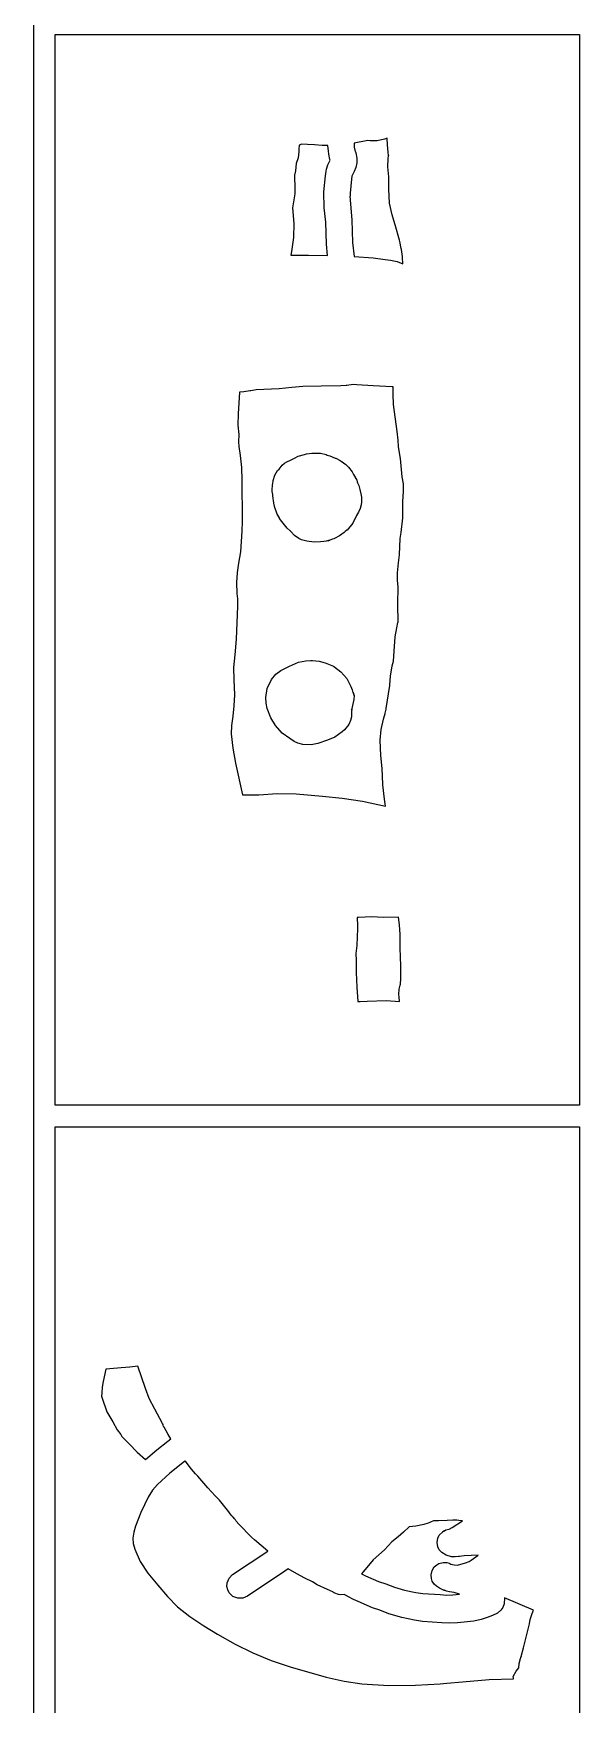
# Model space of a CAD drawing. Extents: x 2 to 598, y 382 to 3498.
# Drawn here: x 498 to 598, y 2971.7 to 3277.6 of the extents above; entities that cross this region are included whole.
import ezdxf

# ---------------------------------------------------------------- set-up
doc = ezdxf.new("R2010")
doc.units = 0

msp = doc.modelspace()

# ---------------------------------------------------------------- linework, layer by layer
at = {"layer": 'Calque 1'}
for p, q in [((498, 3281.42), (498, 3077.42)), ((502, 3277.42), (598, 3277.42)), ((502, 3081.42), (502, 3277.42)), ((598, 3277.42), (598, 3081.42)), ((558.919, 3257.92), (556.724, 3257.53)), ((559.19, 3258), (558.919, 3257.92)), ((559.668625, 3257.9075), (559.19, 3258)), ((560.946, 3257.95), (559.668625, 3257.9075)), ((562.30075, 3258.23625), (560.946, 3257.95)), ((562.781, 3258.44), (562.30075, 3258.23625)), ((562.79, 3258.34), (562.781, 3258.44)), ((562.781, 3258.44), (562.781, 3258.44)), ((562.859, 3257.23), (562.79, 3258.34)), ((546.451, 3254.85), (546.111, 3253.76)), ((546.605, 3255.915), (546.451, 3254.85)), ((546.686, 3257.16), (546.603, 3256.41)), ((546.603, 3256.41), (546.605, 3255.915)), ((547.169, 3257.35), (546.686, 3257.16)), ((548.193, 3257.28), (547.169, 3257.35)), ((547.169, 3257.35), (547.169, 3257.35)), ((549.467, 3257.17), (548.193, 3257.28)), ((550.873, 3257.07), (549.467, 3257.17)), ((551.904, 3257.1), (550.873, 3257.07)), ((551.926, 3257.04), (551.904, 3257.1)), ((551.999, 3256.1), (551.926, 3257.04)), ((552.0655, 3255.515), (551.999, 3256.1)), ((552.294, 3254.54), (552.0655, 3255.515)), ((556.724, 3257.53), (556.757, 3256.77)), ((556.757, 3256.77), (556.835, 3256.22)), ((556.835, 3256.22), (557.012, 3255.73)), ((557.012, 3255.73), (557.216016, 3254.765)), ((562.939, 3255.88), (562.859, 3257.23)), ((563.016, 3255.26), (562.939, 3255.88)), ((562.963, 3254.71), (563.011, 3255.21)), ((563.011, 3255.21), (563.016, 3255.26)), ((563.016, 3255.26), (563.021, 3255.31)), ((563.021, 3255.31), (563.016, 3255.26)), ((563.016, 3255.26), (563.016, 3255.26)), ((546.012, 3252.46), (545.813, 3251.67)), ((546.111, 3253.76), (546.012, 3252.46)), ((551.466, 3251.51), (551.599, 3252.35)), ((551.599, 3252.35), (551.650125, 3252.77)), ((551.650125, 3252.77), (551.912, 3253.55)), ((551.912, 3253.55), (552.349, 3254.39)), ((552.349, 3254.39), (552.294, 3254.54)), ((556.731, 3252.29), (556.35, 3251.58)), ((557.036047, 3253.06375), (556.731, 3252.29)), ((557.210875, 3253.8825), (557.036047, 3253.06375)), ((557.216016, 3254.765), (557.210875, 3253.8825)), ((562.891, 3253.2), (562.963, 3254.71)), ((563.091, 3251.32), (562.891, 3253.2)), ((545.813, 3251.67), (545.813, 3250.98)), ((545.813, 3250.98), (545.884125, 3249.84125)), ((545.884125, 3249.84125), (545.857, 3248.26)), ((551.177, 3248.58), (551.466, 3251.51)), ((556.234, 3250.92), (555.976, 3248.38)), ((556.325, 3251.49), (556.234, 3250.92)), ((556.35, 3251.58), (556.325, 3251.49)), ((563.071125, 3249.08625), (563.091, 3251.32)), ((563.22, 3246.5), (563.071125, 3249.08625)), ((545.857, 3248.26), (545.429, 3245.65)), ((545.429, 3245.65), (545.667, 3242.78)), ((551.25925, 3245.67125), (551.177, 3248.58)), ((551.177, 3248.58), (551.177, 3248.58)), ((551.511, 3243.07), (551.25925, 3245.67125)), ((555.966, 3247.83), (555.962, 3247.83)), ((555.962, 3247.83), (556.294, 3243.48)), ((555.976, 3248.38), (555.966, 3247.83)), ((563.68175, 3244.39), (563.22, 3246.5)), ((545.667, 3242.78), (545.623, 3240.22)), ((551.634, 3239.03), (551.511, 3243.07)), ((556.294, 3243.48), (556.426, 3239.31)), ((564.166, 3242.76), (563.68175, 3244.39)), ((564.228, 3242.54), (564.166, 3242.76)), ((545.623, 3240.22), (545.249, 3237.68)), ((564.999, 3239.77), (564.228, 3242.54)), ((565.069, 3239.5), (564.999, 3239.77)), ((545.158, 3236.98), (548.347, 3237.03)), ((545.161, 3236.99), (545.158, 3236.98)), ((545.249, 3237.68), (545.161, 3236.99)), ((548.347, 3237.03), (551.849, 3236.96)), ((551.849, 3236.96), (551.634, 3239.03)), ((556.426, 3239.31), (556.73, 3236.78)), ((556.73, 3236.78), (560.23, 3236.49)), ((560.23, 3236.49), (562.403, 3236.22)), ((565.357, 3238.22), (565.069, 3239.5)), ((565.396, 3238.02), (565.357, 3238.22)), ((565.586, 3236.73), (565.396, 3238.02)), ((565.596, 3236.65), (565.586, 3236.73)), ((565.596, 3236.58), (565.596, 3236.65)), ((565.616, 3235.48), (565.596, 3236.58)), ((562.403, 3236.22), (563.402625, 3236.10375)), ((563.402625, 3236.10375), (564.571, 3235.83)), ((564.571, 3235.83), (565.617, 3235.43)), ((565.617, 3235.43), (565.616, 3235.48)), ((536.54, 3212.01), (535.75, 3211.94)), ((537.692, 3212.16), (536.54, 3212.01)), ((537.819, 3212.18), (537.692, 3212.16)), ((538.777, 3212.36), (537.819, 3212.18)), ((542.968, 3212.53), (538.777, 3212.36)), ((545.332125, 3212.75), (542.968, 3212.53)), ((547.319, 3212.97), (545.332125, 3212.75)), ((550.666125, 3213.035), (547.319, 3212.97)), ((554.278, 3213.07), (550.666125, 3213.035)), ((555.268, 3213.14), (554.278, 3213.07)), ((555.414, 3213.15), (555.268, 3213.14)), ((556.52, 3213.3), (555.414, 3213.15)), ((556.521, 3213.3), (556.52, 3213.3)), ((556.52, 3213.3), (556.52, 3213.3)), ((557.221, 3213.25), (556.521, 3213.3)), ((560.185, 3213.06), (557.221, 3213.25)), ((563.676, 3212.93), (560.185, 3213.06)), ((560.185, 3213.06), (560.185, 3213.06)), ((563.879, 3212.93), (563.676, 3212.93)), ((563.857, 3211.59), (563.879, 3212.75)), ((563.879, 3212.75), (563.879, 3212.93)), ((535.75, 3211.94), (535.46, 3207.97)), ((563.927, 3209.68), (563.857, 3211.59)), ((564.61, 3204.71), (563.927, 3209.68)), ((535.46, 3207.97), (535.433, 3205.89)), ((535.433, 3205.89), (535.581, 3204.2)), ((535.581, 3204.2), (535.564, 3202.81)), ((535.564, 3202.81), (535.592, 3201.98)), ((564.766, 3203.13), (564.61, 3204.71)), ((564.865, 3201.94), (564.766, 3203.13)), ((535.592, 3201.98), (535.853875, 3200.3175)), ((535.853875, 3200.3175), (536.124, 3198.13)), ((545.08, 3199.48), (545.813, 3199.86)), ((545.813, 3199.86), (545.784, 3199.84)), ((545.784, 3199.84), (545.813, 3199.86)), ((545.813, 3199.86), (546.503, 3200.19)), ((545.813, 3199.86), (545.813, 3199.86)), ((546.503, 3200.19), (547.651, 3200.49)), ((547.651, 3200.49), (547.999, 3200.61)), ((547.999, 3200.61), (548, 3200.61)), ((548, 3200.61), (548, 3200.61)), ((548, 3200.61), (548.001, 3200.61)), ((548.001, 3200.61), (548.949, 3200.75)), ((548.949, 3200.75), (549.359, 3200.74)), ((549.359, 3200.74), (550.086, 3200.78)), ((550.086, 3200.78), (550.54, 3200.75)), ((550.086, 3200.78), (550.086, 3200.78)), ((550.54, 3200.75), (550.541, 3200.75)), ((550.541, 3200.75), (551.578, 3200.53)), ((551.578, 3200.53), (551.802, 3200.41)), ((551.802, 3200.41), (552.275, 3200.29)), ((552.275, 3200.29), (553.222, 3199.86)), ((553.222, 3199.86), (553.363, 3199.865)), ((553.363, 3199.865), (554.176, 3199.42)), ((565.207, 3199.81), (564.865, 3201.94)), ((565.528, 3196.44), (565.207, 3199.81)), ((536.124, 3198.13), (536.145, 3195.77)), ((541.870875, 3195.7525), (542.204, 3196.71)), ((542.204, 3196.71), (542.675, 3197.56)), ((542.675, 3197.56), (542.965, 3197.86)), ((542.965, 3197.86), (543.544, 3198.56)), ((543.544, 3198.56), (543.973, 3198.9)), ((543.973, 3198.9), (544.399, 3199.17)), ((544.399, 3199.17), (545.08, 3199.48)), ((554.176, 3199.42), (554.177, 3199.42)), ((554.177, 3199.42), (554.56, 3199.15)), ((554.56, 3199.15), (554.40325, 3199.24375)), ((554.40325, 3199.24375), (554.614, 3199.09)), ((554.56, 3199.15), (554.789, 3199)), ((554.614, 3199.09), (554.56, 3199.15)), ((554.56, 3199.15), (554.56, 3199.15)), ((554.789, 3199), (554.79, 3199)), ((554.79, 3199), (554.79, 3199)), ((554.79, 3199), (555.21, 3198.66)), ((555.21, 3198.66), (555.21, 3198.66)), ((555.21, 3198.66), (555.241, 3198.65)), ((555.241, 3198.65), (555.716, 3198.17)), ((555.716, 3198.17), (556.335, 3197.32)), ((556.335, 3197.32), (556.599, 3196.83)), ((556.599, 3196.83), (557.19, 3195.81)), ((536.145, 3195.77), (536.193, 3188.58)), ((541.74, 3193.74), (541.725, 3194.31)), ((541.725, 3194.31), (541.726, 3194.31)), ((541.726, 3194.31), (541.756, 3194.66)), ((541.817, 3193.19), (541.74, 3193.74)), ((541.74, 3193.74), (541.74, 3193.74)), ((541.756, 3194.66), (541.801375, 3195.0275)), ((541.801375, 3195.0275), (541.822, 3195.17)), ((541.822, 3195.17), (541.870875, 3195.7525)), ((557.19, 3195.81), (557.191, 3195.81)), ((557.191, 3195.81), (557.365, 3195.35)), ((557.365, 3195.35), (557.336, 3195.41)), ((557.336, 3195.41), (557.365, 3195.35)), ((557.365, 3195.35), (557.568, 3194.84)), ((557.365, 3195.35), (557.365, 3195.35)), ((557.568, 3194.84), (557.568, 3194.84)), ((557.568, 3194.84), (557.761, 3194.08)), ((557.761, 3194.08), (557.968, 3193.32)), ((565.755, 3195.12), (565.528, 3196.44)), ((565.651, 3191.91), (565.771, 3193.73)), ((565.755, 3195.07), (565.755, 3195.12)), ((565.771, 3193.73), (565.755, 3195.07)), ((541.806, 3193.1), (541.817, 3193.19)), ((541.905, 3192.4), (541.806, 3193.1)), ((541.974, 3192.15), (541.905, 3192.4)), ((542.027, 3191.63), (541.974, 3192.15)), ((542.148, 3191.05), (542.027, 3191.63)), ((542.158, 3191.02), (542.148, 3191.06)), ((542.148, 3191.06), (542.148, 3191.05)), ((542.183, 3190.97), (542.158, 3191.02)), ((542.62, 3189.58), (542.164, 3191)), ((542.164, 3191), (542.183, 3190.97)), ((557.849, 3190.62), (557.542, 3189.96)), ((558.036125, 3191.29875), (557.849, 3190.63)), ((557.849, 3190.63), (557.849, 3190.62)), ((557.968, 3193.32), (558.045, 3192.73)), ((558.077, 3191.84), (558.036125, 3191.29875)), ((558.045, 3192.73), (558.065, 3192.68)), ((558.065, 3192.68), (558.077, 3191.84)), ((558.077, 3191.84), (558.077, 3191.84)), ((565.628, 3188.92), (565.651, 3191.91)), ((536.206, 3188.29), (536.163, 3186.51)), ((536.193, 3188.58), (536.206, 3188.29)), ((543.026, 3188.9), (542.62, 3189.58)), ((543.062875, 3188.7975), (543.026, 3188.9)), ((543.459, 3188.23), (543.062875, 3188.7975)), ((544.476, 3187.05), (543.459, 3188.23)), ((556.471, 3187.95), (555.429, 3186.69)), ((557.144, 3189.32), (556.471, 3187.95)), ((557.16, 3189.34), (557.144, 3189.32)), ((557.542, 3189.96), (557.16, 3189.34)), ((565.315, 3186.21), (565.628, 3188.92)), ((536.163, 3186.51), (535.894, 3182.7)), ((545.028, 3186.54), (544.476, 3187.05)), ((545.13, 3186.46), (545.028, 3186.54)), ((545.139, 3186.45), (545.13, 3186.46)), ((545.802, 3185.67), (545.139, 3186.45)), ((546.579, 3185.16), (545.802, 3185.67)), ((546.58, 3185.16), (546.579, 3185.16)), ((547.083, 3184.91), (546.58, 3185.16)), ((548.069, 3184.65), (547.083, 3184.91)), ((548.461, 3184.61), (548.069, 3184.65)), ((549.469, 3184.47), (548.461, 3184.61)), ((550.563, 3184.52), (549.469, 3184.47)), ((551.179, 3184.59), (550.563, 3184.52)), ((551.18, 3184.59), (551.179, 3184.59)), ((551.593, 3184.65), (551.18, 3184.59)), ((552.247, 3184.82), (551.593, 3184.65)), ((552.755, 3184.99), (551.992, 3184.69)), ((551.992, 3184.69), (552.247, 3184.82)), ((552.982, 3185.1), (552.755, 3184.99)), ((553.129, 3185.16), (552.982, 3185.1)), ((554.029, 3185.62), (553.129, 3185.16)), ((553.129, 3185.16), (553.129, 3185.16)), ((554.877, 3186.23), (554.029, 3185.62)), ((554.953, 3186.3), (554.877, 3186.23)), ((554.877, 3186.23), (554.877, 3186.23)), ((555.092, 3186.4), (554.953, 3186.3)), ((555.372, 3186.64), (555.092, 3186.4)), ((555.429, 3186.69), (555.372, 3186.64)), ((565.058, 3182.17), (565.125, 3185.12)), ((565.125, 3185.12), (565.315, 3186.21)), ((535.894, 3182.7), (535.562, 3180.6)), ((564.842875, 3180.6825), (565.058, 3182.17)), ((535.28, 3178.87), (535.206, 3177.06)), ((535.562, 3180.6), (535.28, 3178.9)), ((535.28, 3178.9), (535.28, 3178.87)), ((564.663, 3178.85), (564.842875, 3180.6825)), ((564.663, 3177.44), (564.663, 3178.85)), ((535.206, 3177.06), (535.272, 3175.1)), ((564.756, 3176.32), (564.663, 3177.44)), ((564.736, 3173.24), (564.756, 3176.2)), ((564.756, 3176.2), (564.756, 3176.32)), ((535.384, 3172.77), (535.14, 3166.7)), ((535.272, 3175.1), (535.352, 3174.11)), ((535.352, 3174.11), (535.384, 3172.77)), ((564.736, 3173.11), (564.736, 3173.24)), ((564.736, 3173.1), (564.736, 3173.11)), ((564.736, 3172.82), (564.736, 3173.1)), ((564.755, 3170.06), (564.736, 3172.82)), ((564.557, 3168.8), (564.744, 3169.78)), ((564.744, 3169.78), (564.754, 3169.82)), ((564.754, 3169.82), (564.755, 3170.06)), ((535.14, 3166.7), (534.85, 3163.87)), ((564.02475, 3164.5125), (564.211, 3167.11)), ((564.211, 3167.11), (564.557, 3168.8)), ((534.85, 3163.87), (534.635, 3161.51)), ((563.933, 3162.68), (564.02475, 3164.5125)), ((534.635, 3161.51), (534.710625, 3159.2725)), ((541.573, 3159.32), (542.414, 3160.3)), ((542.414, 3160.3), (543.305, 3160.98)), ((543.305, 3160.98), (544.882, 3161.78)), ((544.882, 3161.78), (546.541, 3162.48)), ((546.541, 3162.48), (547.851, 3162.77)), ((547.851, 3162.77), (548.789, 3162.82)), ((548.789, 3162.82), (549.116, 3162.81)), ((548.789, 3162.82), (548.789, 3162.82)), ((549.116, 3162.81), (550.349, 3162.67)), ((550.349, 3162.67), (551.441, 3162.41)), ((551.441, 3162.41), (552.961609, 3161.749688)), ((552.961609, 3161.749688), (554.284875, 3160.7575)), ((554.284875, 3160.7575), (555.354453, 3159.499063)), ((563.4045, 3159.96375), (563.688, 3161.82)), ((563.688, 3161.82), (563.933, 3162.68)), ((534.710625, 3159.2725), (534.82, 3156.54)), ((540.547, 3156.02), (540.804625, 3157.6925)), ((540.804625, 3157.6925), (541.573, 3159.32)), ((555.354453, 3159.499063), (556.114, 3158.04)), ((556.114, 3158.04), (556.115, 3158.04)), ((556.115, 3158.04), (556.348, 3157.42)), ((556.348, 3157.42), (556.507, 3156.98)), ((556.507, 3156.98), (556.582, 3156.75)), ((562.582, 3154.05), (563.23, 3158.23)), ((563.23, 3158.23), (563.25, 3158.37)), ((563.25, 3158.37), (563.4045, 3159.96375)), ((534.704281, 3154.502656), (534.49125, 3152.63875)), ((534.82, 3156.54), (534.704281, 3154.502656)), ((540.609172, 3155.000312), (540.546, 3156.02)), ((540.546, 3156.02), (540.547, 3156.02)), ((540.806875, 3154.0425), (540.609172, 3155.000312)), ((541.493, 3152.32), (540.806875, 3154.0425)), ((556.299, 3154.05), (556.218, 3153.77)), ((556.218, 3153.77), (556.292125, 3153.92875)), ((556.292125, 3153.92875), (556.262, 3153.45)), ((556.672, 3155.64), (556.299, 3154.05)), ((556.582, 3156.75), (556.634, 3156.56)), ((556.634, 3156.56), (556.715, 3156.42)), ((556.715, 3156.42), (556.672, 3155.64)), ((562.428, 3153.16), (562.558, 3153.91)), ((562.558, 3153.91), (562.582, 3154.05)), ((534.296594, 3150.930469), (534.236, 3149.36)), ((534.49125, 3152.63875), (534.296594, 3150.930469)), ((542.305, 3150.93), (541.493, 3152.32)), ((543.534, 3149.52), (542.305, 3150.93)), ((555.721, 3151.09), (554.957875, 3150.09625)), ((556.055125, 3151.82125), (555.721, 3151.09)), ((556.213, 3152.47), (556.055125, 3151.82125)), ((556.262, 3153.45), (556.213, 3152.47)), ((561.691875, 3150.2075), (562.094, 3152.09)), ((562.094, 3152.09), (562.409, 3153.11)), ((562.409, 3153.11), (562.428, 3153.16)), ((534.236, 3149.36), (534.225, 3149.36)), ((534.225, 3149.36), (534.489344, 3146.744844)), ((544.949, 3148.5), (543.534, 3149.52)), ((545.739, 3147.96), (544.949, 3148.5)), ((546.41275, 3147.66625), (545.739, 3147.96)), ((551.863, 3148.22), (550.07, 3147.6)), ((553.188, 3148.79), (551.863, 3148.22)), ((554.521, 3149.74), (553.188, 3148.79)), ((554.957875, 3150.09625), (554.521, 3149.74)), ((561.487, 3148.22), (561.691875, 3150.2075)), ((561.61175, 3145.39375), (561.487, 3148.22)), ((561.487, 3148.22), (561.487, 3148.22)), ((534.489344, 3146.744844), (535.0235, 3144.03875)), ((547.358, 3147.44), (546.41275, 3147.66625)), ((548.832, 3147.39), (547.358, 3147.44)), ((550.07, 3147.6), (548.832, 3147.39)), ((561.855, 3143.01), (561.61175, 3145.39375)), ((535.0235, 3144.03875), (536.284, 3138.23)), ((561.96, 3140.15), (561.855, 3143.01)), ((561.96, 3140.07), (561.96, 3140.15)), ((562.281, 3137.4), (561.96, 3140.07)), ((536.284, 3138.22), (539.252, 3138.24)), ((536.284, 3138.23), (536.284, 3138.22)), ((539.252, 3138.24), (542.6105, 3138.43625)), ((542.6105, 3138.43625), (546.092, 3138.43)), ((546.092, 3138.43), (550.908, 3138)), ((550.908, 3138), (550.908, 3138)), ((550.908, 3138), (554.525, 3137.61875)), ((554.525, 3137.61875), (558.235, 3137.05)), ((558.235, 3137.05), (562.437, 3136.17)), ((562.437, 3136.17), (562.281, 3137.4)), ((557.539, 3115.75), (557.262, 3115.75)), ((557.262, 3115.75), (557.325, 3114.26)), ((557.325, 3114.26), (557.325, 3113.72)), ((559.935, 3115.89), (557.539, 3115.75)), ((562.033, 3115.77), (559.935, 3115.89)), ((559.935, 3115.89), (559.935, 3115.89)), ((564.848, 3115.8), (562.033, 3115.77)), ((565.049, 3114.44), (564.848, 3115.8)), ((565.127, 3112.65), (565.049, 3114.44)), ((557.278, 3112.22), (557.191, 3110.63)), ((557.325, 3113.72), (557.278, 3112.22)), ((565.127, 3110.69), (565.127, 3112.65)), ((565.127, 3112.65), (565.127, 3112.65)), ((557.191, 3110.63), (557.051, 3109.19)), ((557.051, 3109.19), (557.051, 3109.17)), ((557.051, 3109.17), (557.051, 3109.17)), ((557.051, 3109.17), (557.054, 3109.17)), ((557.054, 3109.17), (557.084, 3107.9)), ((565.127, 3110.56), (565.127, 3110.69)), ((565.127, 3110.53), (565.127, 3110.56)), ((565.24, 3108.2), (565.127, 3110.53)), ((565.29, 3107.21), (565.24, 3108.2)), ((557.084, 3107.9), (557.094, 3107.69)), ((557.094, 3107.69), (557.106, 3106.88)), ((557.106, 3106.88), (557.124, 3105.72)), ((557.124, 3105.72), (557.205375, 3103.005)), ((565.254, 3104.4), (565.29, 3107.21)), ((557.205375, 3103.005), (557.406, 3100.38)), ((564.932, 3101.7), (564.984, 3102.63)), ((564.984, 3102.66), (565.144, 3103.39)), ((564.984, 3102.63), (564.984, 3102.66)), ((565.144, 3103.4), (565.206, 3103.55)), ((565.144, 3103.39), (565.144, 3103.4)), ((565.206, 3103.55), (565.223, 3103.74)), ((565.206, 3103.55), (565.206, 3103.55)), ((565.206, 3103.55), (565.206, 3103.55)), ((565.223, 3103.74), (565.254, 3104.4)), ((557.406, 3100.38), (557.805, 3100.39)), ((557.805, 3100.39), (559.109, 3100.44)), ((559.109, 3100.44), (559.11, 3100.44)), ((559.11, 3100.44), (562.56, 3100.57)), ((562.56, 3100.57), (565.045, 3100.41)), ((564.932, 3101.68), (564.932, 3101.7)), ((564.932, 3101.66), (564.932, 3101.68)), ((564.967, 3101.16), (564.932, 3101.66)), ((565.045, 3100.41), (564.967, 3101.16)), ((598, 3081.42), (502, 3081.42)), ((498, 3077.42), (498, 2927.42)), ((502, 3077.42), (598, 3077.42)), ((502, 2931.42), (502, 3077.42)), ((598, 3077.42), (598, 2931.42)), ((511.273, 3033.08), (510.791, 3030.85)), ((511.988, 3033.12), (511.273, 3033.08)), ((514.069, 3033.35), (511.988, 3033.12)), ((515.631, 3033.44), (514.069, 3033.35)), ((517.09, 3033.65), (515.631, 3033.44)), ((517.102, 3033.62), (517.09, 3033.65)), ((517.09, 3033.65), (517.09, 3033.65)), ((518.517, 3029.54), (517.102, 3033.62)), ((510.498, 3028.67), (510.461, 3028.17)), ((510.561, 3029.78), (510.498, 3028.67)), ((510.791, 3030.85), (510.561, 3029.78)), ((519.176, 3027.74), (518.517, 3029.54)), ((510.461, 3028.17), (510.444, 3028.17)), ((510.444, 3028.17), (510.561, 3027.8)), ((510.561, 3027.8), (511.471, 3025.27)), ((520.213, 3025.77), (519.176, 3027.74)), ((521.648, 3023.12), (520.213, 3025.77)), ((511.471, 3025.27), (512.526, 3023.44)), ((512.526, 3023.44), (513.355, 3022)), ((521.745, 3022.93), (521.648, 3023.12)), ((521.745, 3022.81), (521.745, 3022.93)), ((521.836, 3022.6), (521.745, 3022.81)), ((521.908, 3022.47), (521.836, 3022.6)), ((521.915, 3022.46), (521.908, 3022.47)), ((522.671, 3021.1), (521.915, 3022.46)), ((513.355, 3022), (513.986, 3021.14)), ((513.986, 3021.14), (514.208, 3020.79)), ((514.208, 3020.79), (515.945, 3019)), ((520.626125, 3018.3275), (522.633, 3019.89)), ((522.633, 3019.89), (523.155, 3020.32)), ((523.155, 3020.32), (522.671, 3021.1)), ((515.945, 3019), (516.571, 3018.31)), ((516.571, 3018.31), (517.026, 3017.87)), ((517.026, 3017.87), (518.512, 3016.57)), ((518.512, 3016.57), (520.626125, 3018.3275)), ((525.811, 3016.29), (525.647, 3016.16)), ((526.925, 3014.76), (525.811, 3016.29)), ((525.811, 3016.29), (525.811, 3016.29)), ((522.9645, 3014.0425), (520.696, 3012)), ((525.647, 3016.16), (522.9645, 3014.0425)), ((527.667, 3013.92), (526.925, 3014.76)), ((528.095, 3013.49), (527.667, 3013.92)), ((529.945, 3011.35), (528.095, 3013.49)), ((519.816156, 3010.91125), (519.03475, 3009.6725)), ((520.696, 3012), (519.816156, 3010.91125)), ((531.275, 3009.91), (529.945, 3011.35)), ((519.03475, 3009.6725), (517.684, 3006.85)), ((532.076, 3009.09), (531.275, 3009.91)), ((532.3, 3008.81), (532.076, 3009.09)), ((533.751, 3006.96), (532.3, 3008.81)), ((516.689875, 3004.34625), (516.367609, 3003.234531)), ((517.684, 3006.85), (516.689875, 3004.34625)), ((533.998, 3006.63), (533.751, 3006.96)), ((534.322, 3006.23), (533.998, 3006.63)), ((534.758, 3005.83), (534.322, 3006.23)), ((534.752, 3005.78), (534.576, 3005.98)), ((534.576, 3005.98), (534.597, 3005.96)), ((534.597, 3005.96), (534.581, 3005.98)), ((534.581, 3005.98), (534.758, 3005.83)), ((534.927, 3005.57), (534.752, 3005.78)), ((534.976, 3005.49), (534.927, 3005.57)), ((535.066, 3005.37), (534.976, 3005.49)), ((535.141, 3005.27), (535.066, 3005.37)), ((535.61, 3004.74), (535.141, 3005.27)), ((537.935, 3002.36), (535.61, 3004.74)), ((566.816, 3004.23), (565.768, 3003.27)), ((568.010625, 3004.33875), (566.816, 3004.23)), ((569.464, 3004.65), (568.010625, 3004.33875)), ((570.302, 3004.92), (569.464, 3004.65)), ((570.596, 3005.03), (570.302, 3004.92)), ((570.822, 3005.13), (570.596, 3005.03)), ((571.114, 3005.29), (570.822, 3005.13)), ((571.234, 3005.32), (571.114, 3005.29)), ((571.356, 3005.35), (571.234, 3005.32)), ((572.138, 3005.35), (571.356, 3005.35)), ((573.757, 3005.39), (572.138, 3005.35)), ((574.815, 3005.47), (573.757, 3005.39)), ((574.098, 3003.81), (574.67, 3004.1)), ((574.67, 3004.1), (576.587, 3005.31)), ((575.493, 3005.45), (574.815, 3005.47)), ((574.815, 3005.47), (574.815, 3005.47)), ((575.550734, 3005.436563), (575.493, 3005.45)), ((575.889625, 3005.395), (575.550734, 3005.436563)), ((576.587, 3005.31), (575.889625, 3005.395)), ((516.367609, 3003.234531), (516.214, 3002.18)), ((516.214, 3002.18), (516.219, 3002.18)), ((516.219, 3002.18), (516.278828, 3001.197031)), ((516.278828, 3001.197031), (516.539375, 3000.14375)), ((538.458, 3001.83), (537.935, 3002.36)), ((540.907, 2999.79), (538.458, 3001.83)), ((563.647, 3001.49), (562.266, 2999.99)), ((564.787, 3002.37), (563.647, 3001.49)), ((565.768, 3003.27), (564.787, 3002.37)), ((571.911, 3001.35), (572.028406, 3002.136094)), ((572.044625, 3000.54), (571.911, 3001.35)), ((572.028406, 3002.136094), (572.3095, 3002.71125)), ((572.3095, 3002.71125), (572.936, 3003.33)), ((572.936, 3003.33), (572.968, 3003.35)), ((572.968, 3003.35), (573.148, 3003.46)), ((573.114, 3003.43), (573.249, 3003.5)), ((573.148, 3003.46), (573.114, 3003.43)), ((573.225, 3003.49), (573.269, 3003.51)), ((573.249, 3003.5), (573.225, 3003.49)), ((573.269, 3003.51), (573.534, 3003.65)), ((573.534, 3003.65), (574.072, 3003.8)), ((574.072, 3003.8), (574.088, 3003.8)), ((574.088, 3003.8), (574.098, 3003.81)), ((516.539375, 3000.14375), (517.537, 2997.86)), ((517.537, 2997.86), (518.95025, 2995.71625)), ((534.481, 2995.5), (540.907, 2999.79)), ((560.194, 2998.16), (558.421, 2996.04)), ((562.266, 2999.99), (560.194, 2998.16)), ((572.298703, 3000.028125), (572.044625, 3000.54)), ((572.755, 2999.52), (572.298703, 3000.028125)), ((573.596, 2999.06), (572.755, 2999.52)), ((574.5455, 2998.7125), (573.596, 2999.06)), ((575.249, 2998.74), (574.5455, 2998.7125)), ((575.845, 2998.79), (575.249, 2998.74)), ((575.994, 2998.81), (575.845, 2998.79)), ((576.853, 2998.9), (575.994, 2998.81)), ((579.46, 2999.07), (576.853, 2998.9)), ((577.139, 2997.66), (577.774, 2997.87)), ((577.774, 2997.87), (578.179, 2998.14)), ((578.179, 2998.14), (579.46, 2999.07)), ((518.95025, 2995.71625), (520.761, 2993.52)), ((533.478, 2993.96), (533.826252, 2994.82981)), ((533.826252, 2994.82981), (534.481, 2995.5)), ((544.049, 2996.13), (537.194, 2991.54)), ((544.641, 2996.55), (544.049, 2996.13)), ((546.253625, 2995.61125), (544.641, 2996.55)), ((547.714, 2994.86), (546.253625, 2995.61125)), ((549.114, 2994.14), (547.714, 2994.86)), ((558.386, 2996), (558.099, 2995.61)), ((558.099, 2995.61), (558.1, 2995.61)), ((558.1, 2995.61), (558.776, 2995.28)), ((558.405, 2996.02), (558.386, 2996)), ((558.421, 2996.04), (558.405, 2996.02)), ((558.776, 2995.28), (561.205, 2994.25)), ((570.804, 2995.46), (570.986, 2996.24)), ((570.86, 2994.78), (570.804, 2995.46)), ((570.986, 2996.24), (571.388, 2996.89)), ((571.388, 2996.89), (571.841, 2997.29)), ((571.841, 2997.29), (572.225, 2997.51)), ((572.225, 2997.51), (573.045, 2997.71)), ((573.045, 2997.71), (573.708, 2997.67)), ((573.708, 2997.67), (574.121, 2997.55)), ((574.121, 2997.55), (574.196, 2997.52)), ((574.196, 2997.52), (574.154, 2997.51)), ((574.154, 2997.51), (574.297, 2997.46)), ((574.297, 2997.46), (574.215, 2997.51)), ((574.215, 2997.51), (574.42, 2997.42)), ((574.42, 2997.42), (575.058, 2997.26)), ((575.058, 2997.26), (575.622, 2997.2)), ((575.622, 2997.2), (577.139, 2997.66)), ((520.761, 2993.52), (522.58, 2991.4475)), ((533.444, 2993.33), (533.478, 2993.96)), ((533.573585, 2992.71785), (533.444, 2993.33)), ((533.857, 2992.16), (533.573585, 2992.71785)), ((534.54127, 2991.496637), (533.857, 2992.16)), ((549.959, 2993.62), (549.114, 2994.14)), ((551.837, 2992.78), (549.959, 2993.62)), ((552.916, 2992.24), (551.837, 2992.78)), ((552.945, 2992.22), (552.85625, 2992.2675)), ((552.85625, 2992.2675), (552.916, 2992.24)), ((553.207, 2992.07), (552.945, 2992.22)), ((553.839, 2991.84), (553.207, 2992.07)), ((554.246875, 2991.78), (553.839, 2991.84)), ((554.924, 2991.87), (554.246875, 2991.78)), ((555.126, 2991.73), (554.924, 2991.87)), ((561.205, 2994.25), (562.503, 2993.8)), ((562.503, 2993.8), (564.115, 2993.17)), ((564.115, 2993.17), (565.963875, 2992.64375)), ((565.963875, 2992.64375), (568.025, 2992.23)), ((568.025, 2992.23), (569.278, 2992)), ((569.278, 2992), (572.448, 2991.81)), ((571.028, 2994.29), (570.86, 2994.78)), ((571.37, 2993.76), (571.028, 2994.29)), ((571.774, 2993.38), (571.37, 2993.76)), ((572.374, 2993.03), (571.774, 2993.38)), ((573.092, 2992.65), (572.374, 2993.03)), ((572.448, 2991.81), (573.7, 2991.71)), ((573.186, 2992.62), (573.092, 2992.65)), ((573.34, 2992.58), (573.126, 2992.64)), ((573.126, 2992.64), (573.186, 2992.62)), ((573.382, 2992.56), (573.34, 2992.58)), ((573.647, 2992.48), (573.382, 2992.56)), ((574.186, 2992.31), (573.647, 2992.48)), ((573.7, 2991.71), (574.793, 2991.77)), ((575.02, 2992.21), (574.186, 2992.31)), ((574.793, 2991.77), (576.002, 2991.89)), ((576.002, 2991.89), (575.02, 2992.21)), ((522.58, 2991.4475), (524.408, 2989.6)), ((524.408, 2989.6), (526.62225, 2987.81375)), ((535.397094, 2991.158886), (534.54127, 2991.496637)), ((536.317121, 2991.166692), (535.397094, 2991.158886)), ((537.194, 2991.54), (536.317121, 2991.166692)), ((555.661, 2991.43), (555.126, 2991.73)), ((555.72, 2991.39), (555.661, 2991.43)), ((556.599, 2990.94), (555.72, 2991.39)), ((557.439, 2990.54), (556.599, 2990.94)), ((560.059, 2989.43), (557.439, 2990.54)), ((561.426, 2988.96), (560.059, 2989.43)), ((563.093, 2988.3), (561.426, 2988.96)), ((583.602875, 2988.99), (582.953, 2988.45)), ((583.927672, 2989.468125), (583.602875, 2988.99)), ((584.18, 2990.16), (583.927672, 2989.468125)), ((584.235, 2991.26), (584.18, 2990.16)), ((589.551, 2988.98), (584.235, 2991.26)), ((589.325, 2988.36), (589.551, 2988.98)), ((526.62225, 2987.81375), (529.231, 2986.11)), ((529.231, 2986.11), (531.688, 2984.57)), ((565.482375, 2987.61875), (563.093, 2988.3)), ((567.745, 2987.17), (565.482375, 2987.61875)), ((569.227, 2986.9), (567.745, 2987.17)), ((572.757, 2986.68), (569.227, 2986.9)), ((574.218, 2986.57), (572.757, 2986.68)), ((575.624, 2986.63), (574.218, 2986.57)), ((578.642, 2986.93), (575.624, 2986.63)), ((579.9695, 2987.26625), (578.642, 2986.93)), ((581.069, 2987.64), (579.9695, 2987.26625)), ((582.044, 2987.98), (581.069, 2987.64)), ((582.953, 2988.45), (582.044, 2987.98)), ((587.705, 2982.1), (588.821, 2986.45)), ((588.821, 2986.45), (588.964, 2987.28)), ((588.964, 2987.28), (589.325, 2988.36)), ((531.688, 2984.57), (534.915984, 2982.767656)), ((534.915984, 2982.767656), (538.176875, 2981.17625)), ((538.176875, 2981.17625), (541.520078, 2979.781719)), ((541.520078, 2979.781719), (544.995, 2978.57)), ((586.949, 2979.23), (587.187, 2980.13)), ((587.187, 2980.13), (587.295125, 2980.4625)), ((587.295125, 2980.4625), (587.321297, 2980.540625)), ((587.305, 2980.48), (587.705, 2982.1)), ((587.321297, 2980.540625), (587.305, 2980.48)), ((544.995, 2978.57), (551.585375, 2976.6825)), ((551.585375, 2976.6825), (554.873484, 2975.97125)), ((585.861, 2976.85), (586.372, 2977.8)), ((585.889, 2976.51), (585.861, 2976.85)), ((585.889, 2976.43), (585.889, 2976.51)), ((586.372, 2977.8), (586.86, 2978.4)), ((586.86, 2978.4), (586.949, 2979.23)), ((554.873484, 2975.97125), (558.148, 2975.5)), ((558.148, 2975.5), (563.052875, 2975.18875)), ((563.052875, 2975.18875), (567.945, 2975.26)), ((567.945, 2975.26), (572.466, 2975.49)), ((572.466, 2975.49), (573.666125, 2975.60375)), ((573.666125, 2975.60375), (576.538, 2975.86)), ((576.538, 2975.86), (581.475, 2976.28)), ((581.475, 2976.28), (585.889, 2976.43))]:
    msp.add_line(p, q, dxfattribs=at)

doc.saveas('drawing.dxf')
